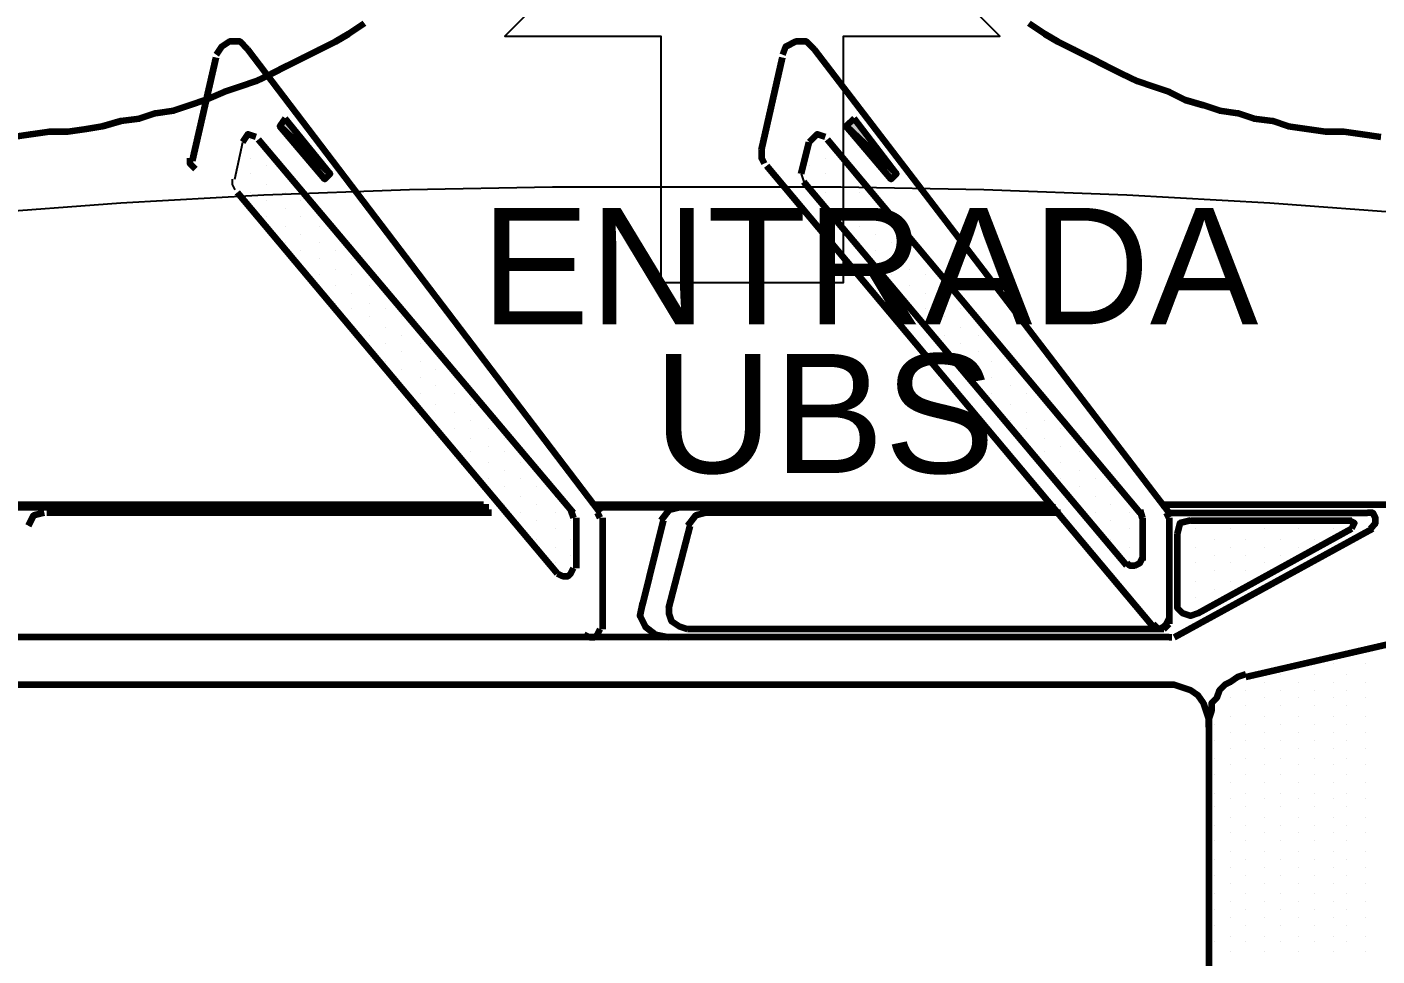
# Model space of a CAD drawing. Header units: millimetres. Extents: x 2273 to 2522, y 1034 to 1187.
# Drawn here: x 2287.945 to 2289.445, y 1109.557 to 1110.59 of the extents above; entities that cross this region are included whole.
import ezdxf

# ---------------------------------------------------------------- set-up
doc = ezdxf.new("R2010")
doc.units = ezdxf.units.MM
doc.linetypes.add('DASHED', pattern=[19.05, 12.7, -6.35])
doc.layers.add('LAYER8', color=8, linetype='Continuous')
doc.layers.add('PAREDES', color=4, linetype='Continuous', lineweight=100)
doc.layers.add('projeção coberta', color=252, linetype='DASHED', lineweight=0)
doc.styles.get("Standard").update_dxf_attribs({"font": 'arial.ttf'})

# ---------------------------------------------------------------- blocks, each defined once
blk = doc.blocks.new('CAR')
at = {"layer": 'projeção coberta', "linetype": 'Continuous'}
for points in [[(75.5387, 147.0451), (75.5946, 146.9922), (75.5446, 147.0539), (75.5387, 147.0451), (75.5946, 146.9922), (75.5887, 146.9863)], [(76.1681, 147.0451), (76.224, 146.9922), (76.177, 147.0539), (76.1681, 147.0451), (76.224, 146.9922), (76.2181, 146.9863)]]:
    blk.add_hatch(color=0, dxfattribs=at).paths.add_polyline_path(points)
at = {"layer": 'PAREDES', "color": 0, "linetype": 'Continuous'}
for points in [[(75.5034, 147.1304), (75.4946, 147.1392), (75.4828, 147.1392), (75.474, 147.1333), (75.4681, 147.1245)], [(76.1328, 147.1304), (76.124, 147.1392), (76.1123, 147.1392), (76.1005, 147.1333), (76.0975, 147.1245)], [(75.4417, 147.0069), (75.4681, 147.1216)], [(75.8946, 146.6157), (75.5034, 147.1304)], [(76.074, 147.0186), (76.0975, 147.1216)], [(76.527, 146.6157), (76.1328, 147.1304)], [(75.5446, 147.0539), (75.5387, 147.0451), (75.5946, 146.9922), (75.5446, 147.0539)], [(75.5387, 147.0451), (75.5946, 146.9922), (75.5887, 146.9863), (75.5387, 147.0451)], [(76.177, 147.0539), (76.1681, 147.0451), (76.224, 146.9922), (76.177, 147.0539)], [(76.1681, 147.0451), (76.224, 146.9922), (76.2181, 146.9863), (76.1681, 147.0451)], [(75.5123, 147.0333), (75.5034, 147.0363), (75.4975, 147.0275)], [(75.8652, 146.6157), (75.5152, 147.0304)], [(76.1446, 147.0333), (76.1358, 147.0363), (76.127, 147.0275)], [(76.4946, 146.6157), (76.1475, 147.0304)], [(75.524, 147.0186), (75.524, 147.0186)], [(76.074, 147.0186), (76.074, 147.0098), (76.077, 147.0039)], [(76.1181, 146.9922), (76.127, 147.0275)], [(75.4387, 147.0098), (75.4387, 147.0039), (75.4446, 146.998)], [(75.524, 147.001), (75.524, 147.001)], [(76.5093, 146.4892), (76.0799, 147.001)], [(76.127, 147.001), (76.127, 147.001)], [(75.8475, 146.548), (75.4917, 146.9716)], [(76.4799, 146.5569), (76.1211, 146.9833)], [(75.7887, 146.6451), (75.7887, 146.6451)], [(75.824, 146.6451), (75.824, 146.6451)], [(76.427, 146.6451), (76.427, 146.6451)], [(76.4623, 146.6451), (76.4623, 146.6451)], [(75.8064, 146.6333), (75.8064, 146.6333)], [(75.8446, 146.6333), (75.8446, 146.6333)], [(76.4446, 146.6333), (76.4446, 146.6333)], [(75.7652, 146.6245), (74.5799, 146.6245)], [(75.7711, 146.6216), (75.2475, 146.6216)], [(75.277, 146.6157), (75.2652, 146.6127), (75.2593, 146.601)], [(75.774, 146.6157), (75.2799, 146.6157)], [(75.7887, 146.6245), (75.7887, 146.6245)], [(75.8064, 146.6157), (75.8064, 146.6157)], [(75.824, 146.6245), (75.824, 146.6245)], [(75.8446, 146.6157), (75.8446, 146.6157)], [(75.8652, 146.6098), (75.8623, 146.6186)], [(76.3975, 146.6245), (75.8887, 146.6245)], [(76.4005, 146.6216), (75.8917, 146.6216)], [(75.8946, 146.6098), (75.8917, 146.6157)], [(75.8946, 146.6098), (75.8917, 146.6157)], [(75.9828, 146.6216), (75.9711, 146.6186), (75.9623, 146.6069)], [(76.0123, 146.6157), (76.0005, 146.6127), (75.9917, 146.601)], [(76.4064, 146.6157), (76.0123, 146.6157)], [(76.427, 146.6245), (76.427, 146.6245)], [(76.4446, 146.6157), (76.4446, 146.6157)], [(76.4623, 146.6245), (76.4623, 146.6245)], [(76.4828, 146.6157), (76.4828, 146.6157)], [(76.4975, 146.6098), (76.4946, 146.6186)], [(77.077, 146.6245), (76.5181, 146.6245)], [(76.527, 146.6098), (76.524, 146.6157)], [(76.527, 146.6098), (76.524, 146.6157)], [(76.527, 146.6157), (76.7475, 146.6157)], [(76.7505, 146.598), (76.7564, 146.6039), (76.7564, 146.6098), (76.7534, 146.6157), (76.7475, 146.6157)], [(75.824, 146.6069), (75.824, 146.6069)], [(75.8446, 146.598), (75.8446, 146.598)], [(75.8623, 146.6069), (75.8623, 146.6069)], [(75.8681, 146.6098), (75.8681, 146.5539)], [(75.8975, 146.6098), (75.8975, 146.4863)], [(75.9417, 146.5127), (75.9652, 146.6069)], [(75.9711, 146.5098), (75.9946, 146.601)], [(76.4623, 146.6069), (76.4623, 146.6069)], [(76.4828, 146.598), (76.4828, 146.598)], [(76.4975, 146.6098), (76.4975, 146.5627)], [(76.527, 146.6098), (76.527, 146.4922)], [(76.5328, 146.4775), (76.7534, 146.598)], [(76.5505, 146.6069), (76.5387, 146.6039), (76.5358, 146.5922)], [(76.5505, 146.6069), (76.7299, 146.6069)], [(76.5564, 146.598), (76.5564, 146.598)], [(76.5593, 146.5039), (76.7299, 146.598)], [(76.577, 146.6069), (76.577, 146.6069)], [(76.5946, 146.598), (76.5946, 146.598)], [(76.6123, 146.6069), (76.6123, 146.6069)], [(76.6328, 146.598), (76.6328, 146.598)], [(76.6505, 146.6069), (76.6505, 146.6069)], [(76.6711, 146.598), (76.6711, 146.598)], [(76.6887, 146.6069), (76.6887, 146.6069)], [(76.7093, 146.598), (76.7093, 146.598)], [(76.724, 146.6069), (76.724, 146.6069)], [(76.7299, 146.598), (76.7328, 146.6039), (76.727, 146.6069)], [(75.824, 146.5863), (75.824, 146.5863)], [(75.8623, 146.5863), (75.8623, 146.5863)], [(76.4623, 146.5863), (76.4623, 146.5863)], [(76.5358, 146.5922), (76.5358, 146.5157)], [(76.5387, 146.5863), (76.5387, 146.5863)], [(76.577, 146.5863), (76.577, 146.5863)], [(76.6123, 146.5863), (76.6123, 146.5863)], [(76.6505, 146.5863), (76.6505, 146.5863)], [(76.6887, 146.5863), (76.6887, 146.5863)], [(75.8446, 146.5775), (75.8446, 146.5775)], [(75.8623, 146.5686), (75.8623, 146.5686)], [(76.4799, 146.5598), (76.4828, 146.5569), (76.4887, 146.5569), (76.4946, 146.5598), (76.4975, 146.5657)], [(76.4828, 146.5775), (76.4828, 146.5775)], [(76.5387, 146.5686), (76.5387, 146.5686)], [(76.5564, 146.5775), (76.5564, 146.5775)], [(76.577, 146.5686), (76.577, 146.5686)], [(76.5946, 146.5775), (76.5946, 146.5775)], [(76.6123, 146.5686), (76.6123, 146.5686)], [(76.6328, 146.5775), (76.6328, 146.5775)], [(76.6505, 146.5686), (76.6505, 146.5686)], [(76.6711, 146.5775), (76.6711, 146.5775)], [(75.8446, 146.5598), (75.8446, 146.5598)], [(75.8475, 146.548), (75.8534, 146.5451), (75.8593, 146.5451), (75.8623, 146.548), (75.8652, 146.5539)], [(75.8623, 146.551), (75.8623, 146.551)], [(76.4828, 146.5598), (76.4828, 146.5598)], [(76.5387, 146.551), (76.5387, 146.551)], [(76.5564, 146.5598), (76.5564, 146.5598)], [(76.577, 146.551), (76.577, 146.551)], [(76.5946, 146.5598), (76.5946, 146.5598)], [(76.6123, 146.551), (76.6123, 146.551)], [(76.6328, 146.5598), (76.6328, 146.5598)], [(76.5564, 146.5392), (76.5564, 146.5392)], [(76.5946, 146.5392), (76.5946, 146.5392)], [(76.5387, 146.5304), (76.5387, 146.5304)], [(76.5564, 146.5216), (76.5564, 146.5216)], [(76.577, 146.5304), (76.577, 146.5304)], [(76.6123, 146.4333), (77.0475, 146.5333)], [(75.9417, 146.5157), (75.9387, 146.501), (75.9446, 146.4892), (75.9564, 146.4804), (75.9711, 146.4775)], [(75.9711, 146.5127), (75.9711, 146.5039), (75.974, 146.4951), (75.9828, 146.4892), (75.9917, 146.4863)], [(76.5358, 146.5186), (76.5358, 146.5098), (76.5417, 146.5039), (76.5505, 146.501), (76.5593, 146.5039)], [(76.5387, 146.5127), (76.5387, 146.5127)], [(76.577, 146.5127), (76.577, 146.5127)], [(76.5093, 146.4922), (76.5152, 146.4863), (76.5211, 146.4892), (76.524, 146.4922), (76.527, 146.498)], [(76.5211, 146.4863), (76.527, 146.4922)], [(76.5564, 146.501), (76.5564, 146.501)], [(76.527, 146.4775), (75.2328, 146.4775)], [(75.877, 146.4804), (75.8828, 146.4775), (75.8887, 146.4775), (75.8917, 146.4804), (75.8946, 146.4863)], [(76.5211, 146.4863), (75.9917, 146.4863)], [(76.527, 146.4775), (76.5299, 146.4775)], [(76.6711, 146.448), (76.6711, 146.448)], [(76.7093, 146.448), (76.7093, 146.448)], [(76.724, 146.4569), (76.724, 146.4569)], [(76.7446, 146.448), (76.7446, 146.448)], [(76.6123, 146.4363), (76.6034, 146.4333), (76.5946, 146.4275), (76.5887, 146.4245), (76.5828, 146.4186), (76.5799, 146.4098), (76.574, 146.4039), (76.574, 146.3951), (76.5711, 146.3863)], [(76.6505, 146.4363), (76.6505, 146.4363)], [(76.6887, 146.4363), (76.6887, 146.4363)], [(76.724, 146.4363), (76.724, 146.4363)], [(76.524, 146.4245), (74.9828, 146.4245)], [(76.5711, 146.3775), (76.5711, 146.3863), (76.5681, 146.3951), (76.5652, 146.4039), (76.5593, 146.4127), (76.5505, 146.4186), (76.5417, 146.4216), (76.5328, 146.4245), (76.524, 146.4245)], [(76.6123, 146.4186), (76.6123, 146.4186)], [(76.6328, 146.4275), (76.6328, 146.4275)], [(76.6505, 146.4186), (76.6505, 146.4186)], [(76.6711, 146.4275), (76.6711, 146.4275)], [(76.6887, 146.4186), (76.6887, 146.4186)], [(76.7093, 146.4275), (76.7093, 146.4275)], [(76.724, 146.4186), (76.724, 146.4186)], [(76.7446, 146.4275), (76.7446, 146.4275)], [(76.577, 146.401), (76.577, 146.401)], [(76.5946, 146.4098), (76.5946, 146.4098)], [(76.6123, 146.401), (76.6123, 146.401)], [(76.6328, 146.4098), (76.6328, 146.4098)], [(76.6505, 146.401), (76.6505, 146.401)], [(76.6711, 146.4098), (76.6711, 146.4098)], [(76.6887, 146.401), (76.6887, 146.401)], [(76.7093, 146.4098), (76.7093, 146.4098)], [(76.724, 146.401), (76.724, 146.401)], [(76.7446, 146.4098), (76.7446, 146.4098)], [(76.5711, 146.3863), (76.5711, 145.2657)], [(76.5946, 146.3892), (76.5946, 146.3892)], [(76.6328, 146.3892), (76.6328, 146.3892)], [(76.6711, 146.3892), (76.6711, 146.3892)], [(76.7093, 146.3892), (76.7093, 146.3892)], [(76.7446, 146.3892), (76.7446, 146.3892)], [(76.577, 146.3804), (76.577, 146.3804)], [(76.5946, 146.3716), (76.5946, 146.3716)], [(76.6123, 146.3804), (76.6123, 146.3804)], [(76.6328, 146.3716), (76.6328, 146.3716)], [(76.6505, 146.3804), (76.6505, 146.3804)], [(76.6711, 146.3716), (76.6711, 146.3716)], [(76.6887, 146.3804), (76.6887, 146.3804)], [(76.7093, 146.3716), (76.7093, 146.3716)], [(76.724, 146.3804), (76.724, 146.3804)], [(76.7446, 146.3716), (76.7446, 146.3716)], [(76.577, 146.3627), (76.577, 146.3627)], [(76.6123, 146.3627), (76.6123, 146.3627)], [(76.6505, 146.3627), (76.6505, 146.3627)], [(76.6887, 146.3627), (76.6887, 146.3627)], [(76.724, 146.3627), (76.724, 146.3627)], [(76.577, 146.3422), (76.577, 146.3422)], [(76.5946, 146.3539), (76.5946, 146.3539)], [(76.6123, 146.3422), (76.6123, 146.3422)], [(76.6328, 146.3539), (76.6328, 146.3539)], [(76.6505, 146.3422), (76.6505, 146.3422)], [(76.6711, 146.3539), (76.6711, 146.3539)], [(76.6887, 146.3422), (76.6887, 146.3422)], [(76.7093, 146.3539), (76.7093, 146.3539)], [(76.724, 146.3422), (76.724, 146.3422)], [(76.7446, 146.3539), (76.7446, 146.3539)], [(76.5946, 146.3363), (76.5946, 146.3363)], [(76.6328, 146.3363), (76.6328, 146.3363)], [(76.6711, 146.3363), (76.6711, 146.3363)], [(76.7093, 146.3363), (76.7093, 146.3363)], [(76.7446, 146.3363), (76.7446, 146.3363)], [(76.577, 146.3245), (76.577, 146.3245)], [(76.5946, 146.3157), (76.5946, 146.3157)], [(76.6123, 146.3245), (76.6123, 146.3245)], [(76.6328, 146.3157), (76.6328, 146.3157)], [(76.6505, 146.3245), (76.6505, 146.3245)], [(76.6711, 146.3157), (76.6711, 146.3157)], [(76.6887, 146.3245), (76.6887, 146.3245)], [(76.7093, 146.3157), (76.7093, 146.3157)], [(76.724, 146.3245), (76.724, 146.3245)], [(76.7446, 146.3157), (76.7446, 146.3157)], [(76.577, 146.3039), (76.577, 146.3039)], [(76.5946, 146.298), (76.5946, 146.298)], [(76.6123, 146.3039), (76.6123, 146.3039)], [(76.6328, 146.298), (76.6328, 146.298)], [(76.6505, 146.3039), (76.6505, 146.3039)], [(76.6711, 146.298), (76.6711, 146.298)], [(76.6887, 146.3039), (76.6887, 146.3039)], [(76.7093, 146.298), (76.7093, 146.298)], [(76.724, 146.3039), (76.724, 146.3039)], [(76.7446, 146.298), (76.7446, 146.298)], [(76.577, 146.2892), (76.577, 146.2892)], [(76.6123, 146.2892), (76.6123, 146.2892)], [(76.6505, 146.2892), (76.6505, 146.2892)], [(76.6887, 146.2892), (76.6887, 146.2892)], [(76.724, 146.2892), (76.724, 146.2892)], [(76.577, 146.2686), (76.577, 146.2686)], [(76.5946, 146.2775), (76.5946, 146.2775)], [(76.6123, 146.2686), (76.6123, 146.2686)], [(76.6328, 146.2775), (76.6328, 146.2775)], [(76.6505, 146.2686), (76.6505, 146.2686)], [(76.6711, 146.2775), (76.6711, 146.2775)], [(76.6887, 146.2686), (76.6887, 146.2686)], [(76.7093, 146.2775), (76.7093, 146.2775)], [(76.724, 146.2686), (76.724, 146.2686)], [(76.7446, 146.2775), (76.7446, 146.2775)], [(76.577, 146.251), (76.577, 146.251)], [(76.5946, 146.2598), (76.5946, 146.2598)], [(76.6123, 146.251), (76.6123, 146.251)], [(76.6328, 146.2598), (76.6328, 146.2598)], [(76.6505, 146.251), (76.6505, 146.251)], [(76.6711, 146.2598), (76.6711, 146.2598)], [(76.6887, 146.251), (76.6887, 146.251)], [(76.7093, 146.2598), (76.7093, 146.2598)], [(76.724, 146.251), (76.724, 146.251)], [(76.7446, 146.2598), (76.7446, 146.2598)], [(76.5946, 146.2392), (76.5946, 146.2392)], [(76.6328, 146.2392), (76.6328, 146.2392)], [(76.6711, 146.2392), (76.6711, 146.2392)], [(76.7093, 146.2392), (76.7093, 146.2392)], [(76.7446, 146.2392), (76.7446, 146.2392)], [(76.577, 146.2304), (76.577, 146.2304)], [(76.5946, 146.2216), (76.5946, 146.2216)], [(76.6123, 146.2304), (76.6123, 146.2304)], [(76.6328, 146.2216), (76.6328, 146.2216)], [(76.6505, 146.2304), (76.6505, 146.2304)], [(76.6711, 146.2216), (76.6711, 146.2216)], [(76.6887, 146.2304), (76.6887, 146.2304)], [(76.7093, 146.2216), (76.7093, 146.2216)], [(76.724, 146.2304), (76.724, 146.2304)], [(76.7446, 146.2216), (76.7446, 146.2216)], [(76.577, 146.2127), (76.577, 146.2127)], [(76.6123, 146.2127), (76.6123, 146.2127)], [(76.6505, 146.2127), (76.6505, 146.2127)], [(76.6887, 146.2127), (76.6887, 146.2127)], [(76.724, 146.2127), (76.724, 146.2127)], [(76.577, 146.1922), (76.577, 146.1922)], [(76.5946, 146.2039), (76.5946, 146.2039)], [(76.6123, 146.1922), (76.6123, 146.1922)], [(76.6328, 146.2039), (76.6328, 146.2039)], [(76.6505, 146.1922), (76.6505, 146.1922)], [(76.6711, 146.2039), (76.6711, 146.2039)], [(76.6887, 146.1922), (76.6887, 146.1922)], [(76.7093, 146.2039), (76.7093, 146.2039)], [(76.724, 146.1922), (76.724, 146.1922)], [(76.7446, 146.2039), (76.7446, 146.2039)], [(76.5946, 146.1833), (76.5946, 146.1833)], [(76.6328, 146.1833), (76.6328, 146.1833)], [(76.6711, 146.1833), (76.6711, 146.1833)], [(76.7093, 146.1833), (76.7093, 146.1833)], [(76.7446, 146.1833), (76.7446, 146.1833)], [(76.577, 146.1745), (76.577, 146.1745)], [(76.5946, 146.1657), (76.5946, 146.1657)], [(76.6123, 146.1745), (76.6123, 146.1745)], [(76.6328, 146.1657), (76.6328, 146.1657)], [(76.6505, 146.1745), (76.6505, 146.1745)], [(76.6711, 146.1657), (76.6711, 146.1657)], [(76.6887, 146.1745), (76.6887, 146.1745)], [(76.7093, 146.1657), (76.7093, 146.1657)], [(76.724, 146.1745), (76.724, 146.1745)], [(76.7446, 146.1657), (76.7446, 146.1657)], [(76.577, 146.1569), (76.577, 146.1569)], [(76.5946, 146.1451), (76.5946, 146.1451)], [(76.6123, 146.1569), (76.6123, 146.1569)], [(76.6328, 146.1451), (76.6328, 146.1451)], [(76.6505, 146.1569), (76.6505, 146.1569)], [(76.6711, 146.1451), (76.6711, 146.1451)], [(76.6887, 146.1569), (76.6887, 146.1569)], [(76.7093, 146.1451), (76.7093, 146.1451)], [(76.724, 146.1569), (76.724, 146.1569)], [(76.7446, 146.1451), (76.7446, 146.1451)], [(76.577, 146.1392), (76.577, 146.1392)], [(76.6123, 146.1392), (76.6123, 146.1392)], [(76.6505, 146.1392), (76.6505, 146.1392)], [(76.6887, 146.1392), (76.6887, 146.1392)], [(76.724, 146.1392), (76.724, 146.1392)], [(76.5946, 146.1275), (76.5946, 146.1275)], [(76.6328, 146.1275), (76.6328, 146.1275)], [(76.6711, 146.1275), (76.6711, 146.1275)], [(76.7093, 146.1275), (76.7093, 146.1275)], [(76.7446, 146.1275), (76.7446, 146.1275)]]:
    blk.add_lwpolyline(points, dxfattribs=at)
blk = doc.blocks.new('PROT')
at = {"layer": 'PAREDES', "color": 0, "linetype": 'Continuous'}
for points in [[(75.2417, 147.0333), (75.2623, 147.0363), (75.2828, 147.0392), (75.3034, 147.0392), (75.324, 147.0422), (75.3417, 147.0451), (75.3623, 147.051), (75.3828, 147.0539), (75.4005, 147.0598), (75.4211, 147.0627), (75.4387, 147.0686), (75.4564, 147.0745), (75.477, 147.0833), (75.4946, 147.0892), (75.5123, 147.0951), (75.5299, 147.1039), (75.5475, 147.1127), (75.5652, 147.1216), (75.5828, 147.1304), (75.6005, 147.1392), (75.6152, 147.148), (75.6328, 147.1598)], [(76.3711, 147.1598), (76.3887, 147.148), (76.4034, 147.1392), (76.4211, 147.1304), (76.4387, 147.1216), (76.4564, 147.1127), (76.474, 147.1039), (76.4917, 147.0951), (76.5093, 147.0892), (76.527, 147.0833), (76.5446, 147.0745), (76.5652, 147.0686), (76.5828, 147.0627), (76.6034, 147.0598), (76.6211, 147.0539), (76.6417, 147.051), (76.6593, 147.0451), (76.6799, 147.0422), (76.7005, 147.0392), (76.7211, 147.0392), (76.7417, 147.0363), (76.7623, 147.0333)]]:
    blk.add_lwpolyline(points, dxfattribs=at)

msp = doc.modelspace()

# ---------------------------------------------------------------- linework, layer by layer
at = {"layer": 'LAYER8', "color": 0, "linetype": 'Continuous'}
for points in [[(2288.7519, 1110.856), (2288.4755, 1110.5795), (2288.649, 1110.5795), (2288.649, 1110.306), (2288.8519, 1110.306), (2288.8519, 1110.5795), (2289.0255, 1110.5795), (2288.7519, 1110.856)], [(2288.1755, 1110.4207), (2288.1843, 1110.4618)], [(2288.1931, 1110.4648), (2288.1931, 1110.4648)], [(2288.8313, 1110.4648), (2288.8313, 1110.4648)], [(2288.1931, 1110.4442), (2288.1931, 1110.4442)], [(2288.8313, 1110.4442), (2288.8313, 1110.4442)], [(2288.8519, 1110.4354), (2288.8519, 1110.4354)], [(2288.1725, 1110.4207), (2288.1725, 1110.4148), (2288.1755, 1110.4089)], [(2288.1931, 1110.4265), (2288.1931, 1110.4265)], [(2288.2313, 1110.4265), (2288.2313, 1110.4265)], [(2288.8049, 1110.4265), (2288.8078, 1110.4177)], [(2288.8313, 1110.4265), (2288.8313, 1110.4265)], [(2289.4843, 1110.3824), (2289.3255, 1110.3942), (2289.1666, 1110.403), (2289.0078, 1110.4089), (2288.849, 1110.4118), (2288.6872, 1110.4118), (2288.5284, 1110.4118), (2288.3696, 1110.4089), (2288.2078, 1110.403), (2288.049, 1110.3942), (2287.8902, 1110.3824), (2287.7343, 1110.3677), (2287.5755, 1110.353), (2287.4196, 1110.3354), (2287.2608, 1110.3148), (2287.1049, 1110.2913), (2286.949, 1110.2677), (2286.7961, 1110.2383), (2286.6402, 1110.2089), (2286.4872, 1110.1765), (2286.3343, 1110.1442), (2286.1813, 1110.106)], [(2288.1931, 1110.406), (2288.1931, 1110.406)], [(2288.2108, 1110.4148), (2288.2108, 1110.4148)], [(2288.2313, 1110.406), (2288.2313, 1110.406)], [(2288.8137, 1110.4148), (2288.8137, 1110.4148)], [(2288.8313, 1110.406), (2288.8313, 1110.406)], [(2288.8519, 1110.4148), (2288.8519, 1110.4148)], [(2288.8696, 1110.406), (2288.8696, 1110.406)], [(2288.2108, 1110.3971), (2288.2108, 1110.3971)], [(2288.249, 1110.3971), (2288.249, 1110.3971)], [(2288.8519, 1110.3971), (2288.8519, 1110.3971)], [(2288.8872, 1110.3971), (2288.8872, 1110.3971)], [(2288.2108, 1110.3795), (2288.2108, 1110.3795)], [(2288.2313, 1110.3883), (2288.2313, 1110.3883)], [(2288.249, 1110.3795), (2288.249, 1110.3795)], [(2288.2696, 1110.3883), (2288.2696, 1110.3883)], [(2288.8519, 1110.3795), (2288.8519, 1110.3795)], [(2288.8696, 1110.3883), (2288.8696, 1110.3883)], [(2288.8872, 1110.3795), (2288.8872, 1110.3795)], [(2288.2313, 1110.3677), (2288.2313, 1110.3677)], [(2288.2696, 1110.3677), (2288.2696, 1110.3677)], [(2288.8696, 1110.3677), (2288.8696, 1110.3677)], [(2288.9049, 1110.3677), (2288.9049, 1110.3677)], [(2288.2313, 1110.3501), (2288.2313, 1110.3501)], [(2288.249, 1110.3589), (2288.249, 1110.3589)], [(2288.2696, 1110.3501), (2288.2696, 1110.3501)], [(2288.2872, 1110.3589), (2288.2872, 1110.3589)], [(2288.8696, 1110.3501), (2288.8696, 1110.3501)], [(2288.8872, 1110.3589), (2288.8872, 1110.3589)], [(2288.9049, 1110.3501), (2288.9049, 1110.3501)], [(2288.249, 1110.3413), (2288.249, 1110.3413)], [(2288.2696, 1110.3324), (2288.2696, 1110.3324)], [(2288.2872, 1110.3413), (2288.2872, 1110.3413)], [(2288.3049, 1110.3324), (2288.3049, 1110.3324)], [(2288.8872, 1110.3413), (2288.8872, 1110.3413)], [(2288.9049, 1110.3324), (2288.9049, 1110.3324)], [(2288.9255, 1110.3413), (2288.9255, 1110.3413)], [(2288.9431, 1110.3324), (2288.9431, 1110.3324)], [(2288.249, 1110.3207), (2288.249, 1110.3207)], [(2288.2872, 1110.3207), (2288.2872, 1110.3207)], [(2288.9255, 1110.3207), (2288.9255, 1110.3207)], [(2288.2696, 1110.3148), (2288.2696, 1110.3148)], [(2288.2872, 1110.303), (2288.2872, 1110.303)], [(2288.3049, 1110.3148), (2288.3049, 1110.3148)], [(2288.3255, 1110.303), (2288.3255, 1110.303)], [(2288.9049, 1110.3148), (2288.9049, 1110.3148)], [(2288.9255, 1110.303), (2288.9255, 1110.303)], [(2288.9431, 1110.3148), (2288.9431, 1110.3148)], [(2288.9637, 1110.303), (2288.9637, 1110.303)], [(2288.3049, 1110.2942), (2288.3049, 1110.2942)], [(2288.3431, 1110.2942), (2288.3431, 1110.2942)], [(2288.9431, 1110.2942), (2288.9431, 1110.2942)], [(2288.2872, 1110.2824), (2288.2872, 1110.2824)], [(2288.3049, 1110.2765), (2288.3049, 1110.2765)], [(2288.3255, 1110.2824), (2288.3255, 1110.2824)], [(2288.3431, 1110.2765), (2288.3431, 1110.2765)], [(2288.9255, 1110.2824), (2288.9255, 1110.2824)], [(2288.9431, 1110.2765), (2288.9431, 1110.2765)], [(2288.9637, 1110.2824), (2288.9637, 1110.2824)], [(2288.9813, 1110.2765), (2288.9813, 1110.2765)], [(2288.3049, 1110.256), (2288.3049, 1110.256)], [(2288.3255, 1110.2677), (2288.3255, 1110.2677)], [(2288.3431, 1110.256), (2288.3431, 1110.256)], [(2288.3608, 1110.2677), (2288.3608, 1110.2677)], [(2288.9637, 1110.2677), (2288.9637, 1110.2677)], [(2288.9813, 1110.256), (2288.9813, 1110.256)], [(2289.0019, 1110.2677), (2289.0019, 1110.2677)], [(2288.3255, 1110.2471), (2288.3255, 1110.2471)], [(2288.3608, 1110.2471), (2288.3608, 1110.2471)], [(2288.9637, 1110.2471), (2288.9637, 1110.2471)], [(2289.0019, 1110.2471), (2289.0019, 1110.2471)], [(2288.3431, 1110.2383), (2288.3431, 1110.2383)], [(2288.3608, 1110.2295), (2288.3608, 1110.2295)], [(2288.3813, 1110.2383), (2288.3813, 1110.2383)], [(2288.399, 1110.2295), (2288.399, 1110.2295)], [(2288.9813, 1110.2383), (2288.9813, 1110.2383)], [(2289.0019, 1110.2295), (2289.0019, 1110.2295)], [(2289.0166, 1110.2383), (2289.0166, 1110.2383)], [(2288.3431, 1110.2177), (2288.3431, 1110.2177)], [(2288.3813, 1110.2177), (2288.3813, 1110.2177)], [(2288.9813, 1110.2177), (2288.9813, 1110.2177)], [(2289.0166, 1110.2177), (2289.0166, 1110.2177)], [(2288.3608, 1110.2089), (2288.3608, 1110.2089)], [(2288.3813, 1110.2001), (2288.3813, 1110.2001)], [(2288.399, 1110.2089), (2288.399, 1110.2089)], [(2288.4196, 1110.2001), (2288.4196, 1110.2001)], [(2289.0019, 1110.2089), (2289.0019, 1110.2089)], [(2289.0166, 1110.2001), (2289.0166, 1110.2001)], [(2289.0372, 1110.2089), (2289.0372, 1110.2089)], [(2289.0549, 1110.2001), (2289.0549, 1110.2001)], [(2288.3608, 1110.1913), (2288.3608, 1110.1913)], [(2288.3813, 1110.1824), (2288.3813, 1110.1824)], [(2288.399, 1110.1913), (2288.399, 1110.1913)], [(2288.4196, 1110.1824), (2288.4196, 1110.1824)], [(2289.0019, 1110.1913), (2289.0019, 1110.1913)], [(2289.0166, 1110.1824), (2289.0166, 1110.1824)], [(2289.0372, 1110.1913), (2289.0372, 1110.1913)], [(2289.0549, 1110.1824), (2289.0549, 1110.1824)], [(2288.399, 1110.1707), (2288.399, 1110.1707)], [(2288.4372, 1110.1707), (2288.4372, 1110.1707)], [(2289.0372, 1110.1707), (2289.0372, 1110.1707)], [(2289.0755, 1110.1707), (2289.0755, 1110.1707)], [(2288.399, 1110.153), (2288.399, 1110.153)], [(2288.4196, 1110.1618), (2288.4196, 1110.1618)], [(2288.4372, 1110.153), (2288.4372, 1110.153)], [(2288.4578, 1110.1618), (2288.4578, 1110.1618)], [(2289.0372, 1110.153), (2289.0372, 1110.153)], [(2289.0549, 1110.1618), (2289.0549, 1110.1618)], [(2289.0755, 1110.153), (2289.0755, 1110.153)], [(2288.4196, 1110.1442), (2288.4196, 1110.1442)], [(2288.4578, 1110.1442), (2288.4578, 1110.1442)], [(2289.0549, 1110.1442), (2289.0549, 1110.1442)], [(2289.0931, 1110.1442), (2289.0931, 1110.1442)], [(2288.4196, 1110.1236), (2288.4196, 1110.1236)], [(2288.4372, 1110.1324), (2288.4372, 1110.1324)], [(2288.4578, 1110.1236), (2288.4578, 1110.1236)], [(2288.4755, 1110.1324), (2288.4755, 1110.1324)], [(2289.0549, 1110.1236), (2289.0549, 1110.1236)], [(2289.0755, 1110.1324), (2289.0755, 1110.1324)], [(2289.0931, 1110.1236), (2289.0931, 1110.1236)], [(2288.4372, 1110.1177), (2288.4372, 1110.1177)], [(2288.4578, 1110.106), (2288.4578, 1110.106)], [(2288.4755, 1110.1177), (2288.4755, 1110.1177)], [(2288.4931, 1110.106), (2288.4931, 1110.106)], [(2289.0755, 1110.1177), (2289.0755, 1110.1177)], [(2289.0931, 1110.106), (2289.0931, 1110.106)], [(2289.1137, 1110.1177), (2289.1137, 1110.1177)], [(2289.1313, 1110.106), (2289.1313, 1110.106)], [(2288.4755, 1110.0971), (2288.4755, 1110.0971)], [(2288.5108, 1110.0971), (2288.5108, 1110.0971)], [(2289.1137, 1110.0971), (2289.1137, 1110.0971)], [(2288.4578, 1110.0883), (2288.4578, 1110.0883)], [(2288.4931, 1110.0883), (2288.4931, 1110.0883)], [(2289.0931, 1110.0883), (2289.0931, 1110.0883)], [(2289.1313, 1110.0883), (2289.1313, 1110.0883)]]:
    msp.add_lwpolyline(points, dxfattribs=at)

# ---------------------------------------------------------------- block references
at = {"layer": 'LAYER8', "linetype": 'ByBlock'}
for name in ['PROT', 'CAR']:
    msp.add_blockref(name, (2212.6867, 963.4344), dxfattribs=at)

# ---------------------------------------------------------------- texts
at = {"layer": 'LAYER8', "color": 0, "linetype": 'Continuous', "attachment_point": 4}
for s, insert, char_height, width in [('{\\fHelvetica|b0|i0|c1|p15;ENTRADA}', (2288.449, 1110.3241), 0.129412, 0.979412), ('{\\fHelvetica|b0|i0|c1|p15;UBS}', (2288.6402, 1110.1594), 0.132353, 0.420588)]:
    msp.add_mtext(s, dxfattribs=dict(at, insert=insert, char_height=char_height, width=width))

doc.saveas('drawing.dxf')
